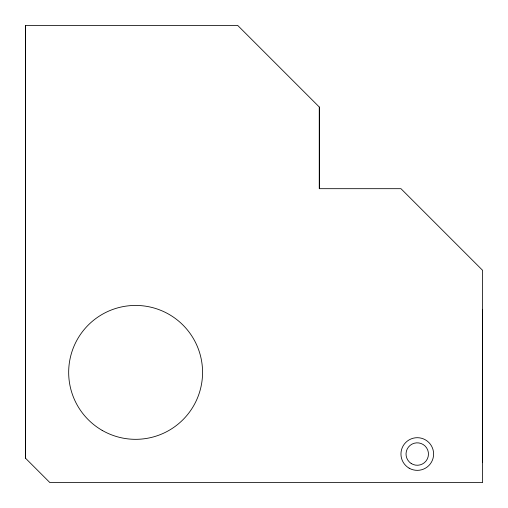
<?xml version="1.0" encoding="UTF-8"?>
<svg xmlns="http://www.w3.org/2000/svg" width="508" height="508" viewBox="0 0 508 508"><rect width="100%" height="100%" fill="white"/><g stroke="black" fill="none" stroke-linecap="round" stroke-linejoin="round"><path stroke-width="0.76" d="M25.4 458.108L25.4 25.4L237.674 25.4L319.316 107.042L319.316 188.684L400.958 188.684L482.6 270.332L482.6 482.6L49.892 482.6L25.4 458.108L25.4 25.4M319.316 188.684L319.316 107.042M482.6 309.296L482.6 462.191M411.188 463.486A11.214 11.214 0 0 0 428.447 454.571A11.214 11.214 0 0 0 412.096 444.081A11.214 11.214 0 0 0 411.188 463.486M102.146 430.359A66.948 66.948 0 0 0 202.565 372.383A66.948 66.948 0 0 0 102.146 314.401A66.948 66.948 0 0 0 102.146 430.359M409.124 468.166A16.326 16.326 0 0 0 433.616 454.025A16.326 16.326 0 0 0 409.124 439.884A16.326 16.326 0 0 0 409.124 468.166"/></g></svg>
